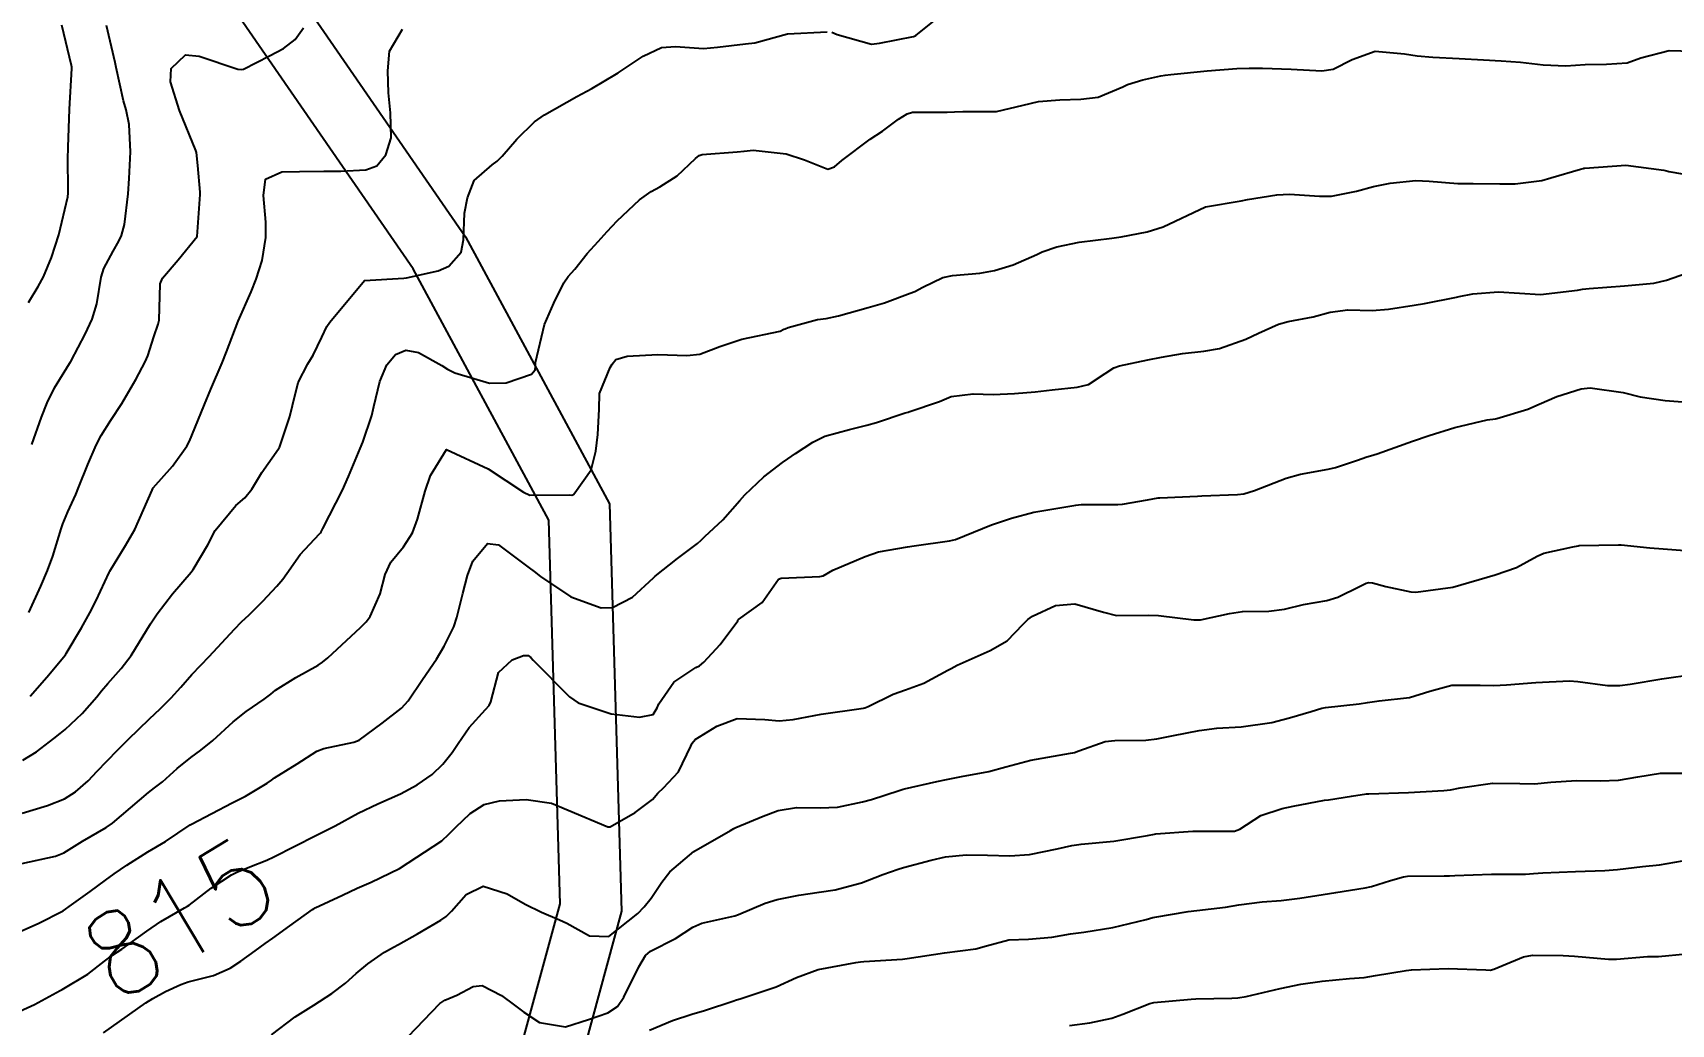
# Model space of a CAD drawing. Header units: metres. Extents: x 307586 to 320046, y 7427249 to 7434250.
# Drawn here: x 319139.2 to 319217.2, y 7427664.3 to 7427711.5 of the extents above; entities that cross this region are included whole.
import ezdxf
from ezdxf.enums import TextEntityAlignment as Align

# ---------------------------------------------------------------- set-up
doc = ezdxf.new("R2010")
doc.units = ezdxf.units.M
doc.header["$MEASUREMENT"] = 0
for name, color, linetype in [('Cotas', 45, 'Continuous'), ('Curvas de Nivel 1m', 11, 'Continuous'), ('Curvas de Nivel 5m', 15, 'Continuous'), ('Vias Secundárias', 230, 'Continuous')]:
    doc.layers.add(name, color=color, linetype=linetype)
doc.styles.add('Style-STANDARD', font='STANDARD.shx')

msp = doc.modelspace()

# ---------------------------------------------------------------- linework, layer by layer
at = {"layer": 'Curvas de Nivel 1m', "flags": 128}
for points, elevation in [([(319138.961, 7427698.66), (319139.435, 7427699.429), (319139.68, 7427699.893), (319140.067, 7427700.809), (319140.409, 7427701.886), (319140.833, 7427703.694), (319140.852, 7427703.883), (319140.845, 7427705.687), (319140.85, 7427705.883), (319140.861, 7427706.068), (319140.924, 7427707.882), (319141.035, 7427709.824), (319141.033, 7427709.881), (319141.02, 7427709.955), (319140.552, 7427711.889)], 807), ([(319138.976, 7427683.898), (319139.549, 7427685.139), (319139.875, 7427685.889), (319140.127, 7427686.573), (319140.529, 7427687.883), (319140.604, 7427688.114), (319140.841, 7427688.684), (319141.215, 7427689.51), (319141.364, 7427689.875), (319141.789, 7427690.951), (319142.186, 7427691.867), (319142.423, 7427692.329), (319142.895, 7427693.053), (319143.407, 7427693.852), (319144.073, 7427695.001), (319144.527, 7427695.836), (319144.645, 7427696.117), (319144.941, 7427697.03), (319145.143, 7427697.635), (319145.183, 7427697.828), (319145.241, 7427699.557), (319145.344, 7427699.826), (319146.103, 7427700.702), (319147.003, 7427701.81), (319147.142, 7427703.808), (319147.145, 7427703.929), (319147.037, 7427705.189), (319146.974, 7427705.811), (319146.945, 7427705.911), (319146.157, 7427707.819), (319145.726, 7427709.184), (319145.759, 7427709.823), (319146.453, 7427710.466), (319147.102, 7427710.399), (319148.943, 7427709.791), (319149.093, 7427709.771), (319149.208, 7427709.788), (319150.445, 7427710.427), (319151.108, 7427710.775), (319151.676, 7427711.193), (319152.069, 7427711.751)], 809), ([(319139.118, 7427691.898), (319139.592, 7427693.197), (319139.858, 7427693.89), (319140.2, 7427694.598), (319140.922, 7427695.764), (319140.967, 7427695.835), (319140.998, 7427695.879), (319141.664, 7427697.151), (319141.993, 7427697.87), (319142.224, 7427698.604), (319142.432, 7427699.865), (319142.552, 7427700.292), (319142.992, 7427701.114), (319143.272, 7427701.583), (319143.396, 7427701.854), (319143.541, 7427702.385), (319143.707, 7427703.85), (319143.756, 7427704.575), (319143.819, 7427705.848), (319143.766, 7427707.145), (319143.612, 7427707.852), (319143.496, 7427708.273), (319143.149, 7427709.859), (319143.097, 7427710.1), (319142.687, 7427711.864)], 808), ([(319177.225, 7427711.55), (319177.488, 7427711.445), (319179.116, 7427710.984), (319179.507, 7427711.026), (319181.122, 7427711.342), (319181.168, 7427711.354), (319181.233, 7427711.399), (319182.281, 7427712.239)], 811), ([(319138.697, 7427676.857), (319139.341, 7427677.256), (319140.174, 7427677.885), (319140.476, 7427678.121), (319140.717, 7427678.313), (319141.518, 7427679.079), (319142.216, 7427679.865), (319142.445, 7427680.155), (319142.743, 7427680.509), (319143.38, 7427681.224), (319143.85, 7427681.844), (319144.778, 7427683.348), (319144.967, 7427683.642), (319145.096, 7427683.827), (319145.824, 7427684.788), (319146.71, 7427685.811), (319146.754, 7427685.86), (319146.805, 7427685.932), (319147.502, 7427687.121), (319147.858, 7427687.795), (319148.845, 7427688.991), (319149.268, 7427689.357), (319149.599, 7427689.773), (319150.074, 7427690.558), (319150.882, 7427691.696), (319150.908, 7427691.734), (319150.921, 7427691.76), (319151.419, 7427693.234), (319151.549, 7427693.754), (319151.811, 7427694.854), (319152.269, 7427695.747), (319152.524, 7427696.149), (319152.942, 7427697.02), (319153.173, 7427697.514), (319153.315, 7427697.735), (319154.973, 7427699.71), (319156.84, 7427699.826), (319156.975, 7427699.846), (319158.476, 7427700.172), (319158.984, 7427700.393), (319159.578, 7427701.071), (319159.684, 7427701.653), (319159.74, 7427702.929), (319159.87, 7427703.652), (319160.202, 7427704.482), (319161.047, 7427705.221), (319161.291, 7427705.396), (319161.521, 7427705.635), (319162.234, 7427706.456), (319163.069, 7427707.269), (319163.54, 7427707.613), (319165.082, 7427708.482), (319165.801, 7427708.868), (319166.982, 7427709.571), (319167.049, 7427709.616), (319167.094, 7427709.642), (319168.249, 7427710.409), (319169.112, 7427710.821), (319169.786, 7427710.86), (319171.112, 7427710.764), (319171.785, 7427710.841), (319173.115, 7427710.991), (319173.563, 7427711.046), (319175.123, 7427711.47), (319177.016, 7427711.559)], 811), ([(319138.667, 7427674.326), (319139.872, 7427674.687), (319140.674, 7427675.012), (319141.212, 7427675.34), (319141.805, 7427675.869), (319142.233, 7427676.322), (319142.697, 7427676.805), (319143.219, 7427677.339), (319143.712, 7427677.845), (319144.723, 7427678.829), (319145.245, 7427679.307), (319145.759, 7427679.82), (319146.222, 7427680.334), (319146.75, 7427680.928), (319147.18, 7427681.381), (319147.578, 7427681.798), (319148.776, 7427683.095), (319149.117, 7427683.439), (319149.473, 7427683.773), (319150.123, 7427684.433), (319150.797, 7427685.149), (319151.085, 7427685.473), (319151.276, 7427685.755), (319151.914, 7427686.652), (319152.831, 7427687.637), (319152.881, 7427687.691), (319152.906, 7427687.739), (319152.988, 7427687.891), (319153.916, 7427689.724), (319154.211, 7427690.371), (319154.762, 7427691.712), (319154.886, 7427692.01), (319155.319, 7427693.285), (319155.42, 7427693.705), (319155.709, 7427694.908), (319156.035, 7427695.699), (319156.441, 7427696.192), (319156.94, 7427696.387), (319157.543, 7427696.285), (319158.648, 7427695.664), (319158.93, 7427695.487), (319159.273, 7427695.311), (319160.921, 7427694.818), (319161.718, 7427694.835), (319162.927, 7427695.255), (319163.094, 7427695.454), (319163.115, 7427695.617), (319163.121, 7427695.804), (319163.549, 7427697.611), (319163.992, 7427698.633), (319164.466, 7427699.598), (319164.669, 7427699.903), (319164.983, 7427700.257), (319165.585, 7427700.993), (319166.099, 7427701.579), (319166.529, 7427702.053), (319167.013, 7427702.56), (319168.065, 7427703.554), (319168.623, 7427703.952), (319169.032, 7427704.171), (319169.865, 7427704.707), (319170.73, 7427705.523), (319170.908, 7427705.668), (319171.055, 7427705.713), (319172.717, 7427705.843), (319173.057, 7427705.886), (319173.483, 7427705.92), (319175.056, 7427705.755), (319175.922, 7427705.461), (319177.047, 7427705.025), (319177.362, 7427705.131), (319177.704, 7427705.44), (319179.063, 7427706.45), (319179.646, 7427706.835), (319180.399, 7427707.407), (319180.815, 7427707.663), (319181.076, 7427707.74), (319182.726, 7427707.734), (319183.077, 7427707.753), (319183.468, 7427707.765), (319185.077, 7427707.769), (319186.341, 7427708.077), (319187.082, 7427708.246), (319188.093, 7427708.325), (319189.084, 7427708.364), (319189.918, 7427708.458), (319191.09, 7427708.945), (319191.315, 7427709.054), (319192.038, 7427709.271), (319192.9, 7427709.467), (319193.105, 7427709.499), (319193.376, 7427709.526), (319195.108, 7427709.707), (319196.514, 7427709.811), (319197.109, 7427709.833), (319197.742, 7427709.833), (319199.109, 7427709.785), (319200.566, 7427709.708), (319201.109, 7427709.794), (319202.013, 7427710.252), (319203.118, 7427710.648), (319204.515, 7427710.517), (319205.116, 7427710.417), (319205.865, 7427710.353), (319207.115, 7427710.292), (319208.269, 7427710.227), (319209.114, 7427710.183), (319210.041, 7427710.123), (319211.112, 7427709.991), (319212.193, 7427709.949), (319213.113, 7427710.005), (319214.126, 7427710.017), (319215.114, 7427710.093), (319215.773, 7427710.327), (319217.12, 7427710.684), (319218.805, 7427710.63)], 812), ([(319138.643, 7427671.921), (319140.259, 7427672.271), (319140.649, 7427672.439), (319141.534, 7427672.991), (319142.661, 7427673.648), (319142.962, 7427673.856), (319144.678, 7427675.308), (319144.976, 7427675.531), (319145.348, 7427675.823), (319146.054, 7427676.454), (319146.7, 7427676.976), (319147.18, 7427677.329), (319147.744, 7427677.795), (319148.722, 7427678.68), (319149.327, 7427679.174), (319150.192, 7427679.765), (319150.502, 7427679.997), (319150.739, 7427680.181), (319151.705, 7427680.794), (319152.757, 7427681.378), (319152.975, 7427681.521), (319153.23, 7427681.733), (319154.778, 7427683.176), (319155.045, 7427683.443), (319155.241, 7427683.705), (319155.719, 7427684.775), (319155.96, 7427685.698), (319156.218, 7427686.29), (319156.823, 7427687.019), (319157.252, 7427687.684), (319157.502, 7427688.342), (319157.859, 7427689.675), (319158.11, 7427690.426), (319158.883, 7427691.66), (319160.869, 7427690.738), (319162.538, 7427689.623), (319162.852, 7427689.484), (319164.752, 7427689.491), (319164.852, 7427689.49), (319164.925, 7427689.516), (319164.995, 7427689.589), (319165.765, 7427690.685), (319165.988, 7427691.579), (319166.088, 7427692.381), (319166.142, 7427693.578), (319166.168, 7427694.323), (319166.68, 7427695.573), (319166.773, 7427695.733), (319166.937, 7427695.953), (319167.483, 7427696.107), (319168.939, 7427696.187), (319170.322, 7427696.144), (319170.94, 7427696.206), (319171.893, 7427696.561), (319172.947, 7427696.912), (319174.777, 7427697.299), (319174.952, 7427697.39), (319175.005, 7427697.417), (319175.148, 7427697.468), (319176.556, 7427697.855), (319176.958, 7427697.91), (319177.548, 7427698.031), (319178.963, 7427698.429), (319179.734, 7427698.644), (319180.97, 7427699.103), (319181.178, 7427699.191), (319181.567, 7427699.394), (319182.515, 7427699.85), (319182.981, 7427699.952), (319184.283, 7427700.061), (319184.986, 7427700.19), (319185.863, 7427700.468), (319186.997, 7427700.957), (319187.251, 7427701.074), (319187.943, 7427701.316), (319189.005, 7427701.544), (319190.561, 7427701.73), (319191.008, 7427701.788), (319192.251, 7427702.028), (319193.013, 7427702.278), (319195.023, 7427703.23), (319196.723, 7427703.518), (319197.028, 7427703.568), (319198.43, 7427703.791), (319199.033, 7427703.834), (319200.465, 7427703.732), (319201.032, 7427703.735), (319202.215, 7427703.968), (319203.039, 7427704.192), (319203.818, 7427704.351), (319205.044, 7427704.483), (319205.691, 7427704.456), (319207.042, 7427704.33), (319207.783, 7427704.338), (319209.042, 7427704.328), (319209.777, 7427704.318), (319211.045, 7427704.484), (319211.482, 7427704.6), (319212.896, 7427705.022), (319213.017, 7427705.056), (319213.053, 7427705.061), (319213.105, 7427705.071), (319215.055, 7427705.205), (319216.867, 7427704.972), (319217.052, 7427704.929), (319217.104, 7427704.917), (319219.048, 7427704.582)], 813), ([(319138.601, 7427668.699), (319139.423, 7427669.074), (319140.611, 7427669.666), (319140.737, 7427669.753), (319140.898, 7427669.877), (319141.904, 7427670.587), (319142.632, 7427671.137), (319143.054, 7427671.437), (319143.654, 7427671.845), (319144.649, 7427672.476), (319145.492, 7427672.984), (319146.663, 7427673.771), (319146.727, 7427673.809), (319148.673, 7427674.818), (319149.306, 7427675.144), (319150.338, 7427675.763), (319150.539, 7427675.907), (319150.687, 7427676.012), (319151.762, 7427676.684), (319152.706, 7427677.285), (319153.028, 7427677.415), (319154.462, 7427677.714), (319154.714, 7427677.805), (319155.809, 7427678.612), (319156.729, 7427679.329), (319157.048, 7427679.685), (319157.73, 7427680.693), (319158.396, 7427681.666), (319158.769, 7427682.279), (319159.223, 7427683.211), (319159.369, 7427683.654), (319159.653, 7427684.798), (319159.874, 7427685.649), (319160.132, 7427686.335), (319160.828, 7427687.185), (319161.353, 7427687.11), (319162.817, 7427686.014), (319163.047, 7427685.848), (319163.355, 7427685.612), (319164.799, 7427684.635), (319166.252, 7427684.114), (319166.791, 7427684.136), (319167.732, 7427684.623), (319168.73, 7427685.541), (319168.814, 7427685.623), (319169.886, 7427686.465), (319170.829, 7427687.175), (319171.006, 7427687.344), (319171.185, 7427687.516), (319172.04, 7427688.309), (319172.85, 7427689.229), (319173.095, 7427689.496), (319173.999, 7427690.35), (319174.876, 7427691.04), (319175.132, 7427691.214), (319175.504, 7427691.464), (319176.33, 7427692.014), (319176.891, 7427692.29), (319178.079, 7427692.617), (319178.897, 7427692.821), (319179.362, 7427692.951), (319180.729, 7427693.402), (319180.86, 7427693.444), (319180.904, 7427693.458), (319182.355, 7427693.941), (319182.915, 7427694.183), (319183.964, 7427694.318), (319184.917, 7427694.287), (319185.924, 7427694.334), (319186.919, 7427694.414), (319187.731, 7427694.508), (319188.923, 7427694.63), (319189.463, 7427694.757), (319190.257, 7427695.287), (319190.666, 7427695.552), (319190.937, 7427695.644), (319192.281, 7427695.925), (319192.941, 7427696.062), (319193.932, 7427696.235), (319194.944, 7427696.342), (319195.701, 7427696.467), (319196.95, 7427696.923), (319197.553, 7427697.201), (319198.509, 7427697.637), (319198.962, 7427697.766), (319200.155, 7427697.978), (319200.969, 7427698.2), (319201.81, 7427698.312), (319202.97, 7427698.281), (319203.749, 7427698.35), (319204.974, 7427698.538), (319205.466, 7427698.614), (319206.98, 7427698.923), (319207.118, 7427698.95), (319207.764, 7427699.078), (319208.984, 7427699.181), (319210.983, 7427699.04), (319212.746, 7427699.261), (319212.986, 7427699.295), (319213.302, 7427699.331), (319214.988, 7427699.463), (319216.384, 7427699.582), (319216.99, 7427699.728), (319218.203, 7427700.16)], 814), ([(319142.543, 7427663.86), (319144.557, 7427665.28), (319144.888, 7427665.499), (319145.485, 7427665.821), (319146.22, 7427666.162), (319146.57, 7427666.286), (319147.776, 7427666.591), (319148.58, 7427666.939), (319149.086, 7427667.275), (319149.769, 7427667.768), (319150.243, 7427668.117), (319150.599, 7427668.376), (319151.407, 7427668.95), (319152.496, 7427669.741), (319152.569, 7427669.785), (319152.614, 7427669.809), (319153.919, 7427670.425), (319154.628, 7427670.749), (319155.293, 7427671.044), (319156.643, 7427671.69), (319158.656, 7427673.006), (319158.995, 7427673.321), (319159.315, 7427673.653), (319160.011, 7427674.305), (319160.674, 7427674.733), (319161.401, 7427674.907), (319162.676, 7427674.976), (319163.877, 7427674.798), (319164.676, 7427674.465), (319166.568, 7427673.668), (319166.665, 7427673.681), (319167.868, 7427674.359), (319168.684, 7427674.972), (319168.948, 7427675.278), (319169.207, 7427675.535), (319169.935, 7427676.293), (319170.518, 7427677.522), (319170.575, 7427677.661), (319170.716, 7427677.83), (319171.757, 7427678.475), (319172.726, 7427678.843), (319174.033, 7427678.788), (319174.725, 7427678.726), (319175.397, 7427678.793), (319176.729, 7427679.041), (319178.629, 7427679.318), (319178.732, 7427679.332), (319178.8, 7427679.351), (319178.955, 7427679.418), (319180.151, 7427679.997), (319180.745, 7427680.198), (319181.616, 7427680.526), (319182.759, 7427681.138), (319182.914, 7427681.224), (319183.201, 7427681.373), (319184.77, 7427682.086), (319185.575, 7427682.542), (319186.348, 7427683.334), (319186.562, 7427683.557), (319186.789, 7427683.723), (319187.884, 7427684.226), (319188.798, 7427684.307), (319190.171, 7427683.908), (319190.79, 7427683.753), (319192.294, 7427683.761), (319192.79, 7427683.755), (319194.479, 7427683.543), (319194.788, 7427683.543), (319196.168, 7427683.84), (319196.794, 7427683.931), (319198.039, 7427683.947), (319198.796, 7427684.054), (319199.695, 7427684.276), (319200.803, 7427684.469), (319201.334, 7427684.626), (319202.401, 7427685.144), (319202.675, 7427685.281), (319202.815, 7427685.321), (319202.985, 7427685.308), (319203.615, 7427685.128), (319204.809, 7427684.879), (319205.05, 7427684.867), (319206.813, 7427685.09), (319208.819, 7427685.683), (319209.836, 7427686.037), (319210.828, 7427686.573), (319211.151, 7427686.715), (319212.528, 7427687.023), (319212.785, 7427687.07), (319212.834, 7427687.077), (319214.707, 7427687.12), (319214.835, 7427687.114), (319216.2, 7427686.976), (319216.832, 7427686.919), (319218.667, 7427686.779)], 816), ([(319150.543, 7427663.76), (319151.675, 7427664.626), (319152.557, 7427665.182), (319153.413, 7427665.727), (319154.063, 7427666.225), (319154.577, 7427666.682), (319155.136, 7427667.153), (319155.921, 7427667.697), (319156.35, 7427667.938), (319156.597, 7427668.067), (319157.499, 7427668.573), (319158.609, 7427669.224), (319158.868, 7427669.4), (319159.116, 7427669.655), (319159.82, 7427670.453), (319160.631, 7427670.842), (319161.772, 7427670.482), (319162.618, 7427669.982), (319163.405, 7427669.608), (319164.257, 7427669.243), (319164.608, 7427669.076), (319165.696, 7427668.485), (319166.602, 7427668.446), (319167.99, 7427669.549), (319168.297, 7427669.865), (319168.624, 7427670.279), (319169.127, 7427671.043), (319169.515, 7427671.531), (319170.653, 7427672.501), (319172.403, 7427673.503), (319172.569, 7427673.596), (319172.665, 7427673.651), (319173.967, 7427674.188), (319174.678, 7427674.45), (319175.541, 7427674.601), (319176.68, 7427674.586), (319177.499, 7427674.619), (319178.685, 7427674.865), (319179.117, 7427674.985), (319180.434, 7427675.403), (319180.628, 7427675.466), (319180.694, 7427675.485), (319182.24, 7427675.842), (319182.698, 7427675.935), (319183.4, 7427676.07), (319184.703, 7427676.319), (319185.52, 7427676.527), (319186.708, 7427676.852), (319188.598, 7427677.188), (319188.712, 7427677.205), (319188.788, 7427677.223), (319188.996, 7427677.297), (319190.254, 7427677.749), (319190.718, 7427677.795), (319192.183, 7427677.801), (319192.719, 7427677.866), (319193.499, 7427678.026), (319194.723, 7427678.269), (319195.57, 7427678.376), (319196.725, 7427678.439), (319198.19, 7427678.65), (319198.729, 7427678.787), (319199.036, 7427678.871), (319200.07, 7427679.167), (319200.573, 7427679.334), (319200.745, 7427679.368), (319202.35, 7427679.541), (319202.748, 7427679.605), (319203.298, 7427679.681), (319204.75, 7427679.832), (319205.714, 7427680.14), (319206.756, 7427680.421), (319208.11, 7427680.423), (319208.756, 7427680.404), (319209.363, 7427680.448), (319210.758, 7427680.552), (319212.365, 7427680.63), (319212.759, 7427680.607), (319214.175, 7427680.414), (319214.757, 7427680.414), (319215.261, 7427680.481), (319216.761, 7427680.735), (319218.332, 7427680.946)], 817), ([(319157.047, 7427663.682), (319158.559, 7427665.258), (319158.8, 7427665.418), (319159.368, 7427665.652), (319160.149, 7427666.064), (319160.57, 7427666.114), (319161.493, 7427665.631), (319162.116, 7427665.182), (319162.555, 7427664.844), (319163.301, 7427664.353), (319164.548, 7427664.143), (319165.634, 7427664.498), (319166.561, 7427664.803), (319167.021, 7427665.109), (319167.325, 7427665.559), (319168.039, 7427667), (319168.358, 7427667.544), (319168.595, 7427667.746), (319169.779, 7427668.35), (319170.607, 7427668.889), (319171.036, 7427669.089), (319172.612, 7427669.434), (319172.791, 7427669.497), (319174.059, 7427670.041), (319174.624, 7427670.207), (319175.662, 7427670.425), (319176.63, 7427670.566), (319177.394, 7427670.676), (319178.637, 7427671.002), (319178.936, 7427671.12), (319179.661, 7427671.41), (319180.386, 7427671.662), (319180.646, 7427671.734), (319181.956, 7427672.081), (319182.652, 7427672.247), (319183.627, 7427672.34), (319184.653, 7427672.328), (319185.704, 7427672.288), (319186.653, 7427672.351), (319187.972, 7427672.626), (319188.658, 7427672.778), (319189.111, 7427672.843), (319190.66, 7427672.991), (319192.268, 7427673.264), (319192.593, 7427673.332), (319192.664, 7427673.344), (319194.428, 7427673.472), (319194.667, 7427673.475), (319196.406, 7427673.474), (319196.668, 7427673.564), (319197.66, 7427674.213), (319198.683, 7427674.543), (319199.199, 7427674.661), (319200.69, 7427674.942), (319200.881, 7427674.967), (319201.989, 7427675.141), (319202.694, 7427675.242), (319202.815, 7427675.25), (319204.695, 7427675.308), (319206.387, 7427675.402), (319206.696, 7427675.442), (319207.152, 7427675.538), (319208.7, 7427675.756), (319210.005, 7427675.742), (319210.7, 7427675.73), (319211.479, 7427675.807), (319212.702, 7427675.89), (319213.832, 7427675.868), (319214.702, 7427675.895), (319215.619, 7427676.066), (319216.706, 7427676.239), (319217.988, 7427676.233)], 818), ([(319168.55, 7427663.986), (319169.644, 7427664.442), (319170.561, 7427664.744), (319171.161, 7427664.914), (319172.571, 7427665.384), (319172.647, 7427665.414), (319172.909, 7427665.487), (319174.579, 7427666.046), (319175.551, 7427666.492), (319176.587, 7427666.882), (319178.378, 7427667.21), (319178.591, 7427667.234), (319178.758, 7427667.251), (319180.593, 7427667.369), (319180.815, 7427667.397), (319182.596, 7427667.666), (319184.09, 7427667.863), (319184.599, 7427668.007), (319185.659, 7427668.283), (319186.603, 7427668.32), (319187.711, 7427668.421), (319188.606, 7427668.569), (319189.24, 7427668.661), (319190.609, 7427668.875), (319192.208, 7427669.256), (319192.52, 7427669.346), (319192.615, 7427669.368), (319194.21, 7427669.644), (319194.62, 7427669.689), (319195.985, 7427669.854), (319196.624, 7427669.964), (319197.726, 7427670.094), (319198.628, 7427670.168), (319199.52, 7427670.281), (319200.632, 7427670.449), (319201.237, 7427670.548), (319202.637, 7427670.76), (319202.936, 7427670.831), (319203.84, 7427671.118), (319204.459, 7427671.298), (319204.645, 7427671.319), (319206.404, 7427671.334), (319206.645, 7427671.337), (319206.912, 7427671.353), (319208.646, 7427671.412), (319210.264, 7427671.427), (319210.647, 7427671.448), (319211.1, 7427671.486), (319212.648, 7427671.545), (319214.046, 7427671.599), (319214.65, 7427671.649), (319215.847, 7427671.782), (319216.652, 7427671.869), (319217.747, 7427672.047)], 819)]:
    msp.add_lwpolyline(points, dxfattribs=dict(at, elevation=elevation))
at = {"layer": 'Curvas de Nivel 5m', "flags": 128}
for points, elevation in [([(319139.049, 7427679.897), (319139.833, 7427680.803), (319140.728, 7427681.88), (319140.744, 7427681.899), (319140.763, 7427681.935), (319141.486, 7427683.162), (319141.891, 7427683.869), (319142.194, 7427684.461), (319142.802, 7427685.791), (319142.839, 7427685.859), (319143.58, 7427687.09), (319144.03, 7427687.842), (319144.852, 7427689.714), (319144.884, 7427689.798), (319144.908, 7427689.829), (319145.827, 7427690.862), (319146.515, 7427691.814), (319146.639, 7427692.059), (319146.892, 7427692.672), (319147.349, 7427693.803), (319147.651, 7427694.539), (319148.194, 7427695.791), (319148.406, 7427696.313), (319148.953, 7427697.78), (319149.571, 7427699.17), (319149.808, 7427699.772), (319150.094, 7427700.662), (319150.273, 7427701.767), (319150.278, 7427702.5), (319150.159, 7427703.769), (319150.258, 7427704.54), (319151.034, 7427704.896), (319151.875, 7427704.911), (319153.041, 7427704.919), (319153.837, 7427704.932), (319155.042, 7427704.993), (319155.563, 7427705.187), (319155.99, 7427705.701), (319156.241, 7427706.518), (319156.206, 7427707.699), (319156.122, 7427708.66), (319156.079, 7427709.7), (319156.159, 7427710.648), (319156.785, 7427711.693)], 810), ([(319138.553, 7427664.895), (319139.246, 7427665.204), (319140.482, 7427665.881), (319140.537, 7427665.907), (319140.564, 7427665.922), (319141.789, 7427666.654), (319142.584, 7427667.265), (319142.92, 7427667.523), (319143.407, 7427667.848), (319144.602, 7427668.696), (319145.264, 7427669.166), (319146.403, 7427669.812), (319146.537, 7427669.888), (319146.615, 7427669.938), (319147.674, 7427670.748), (319148.637, 7427671.384), (319148.896, 7427671.52), (319149.509, 7427671.771), (319150.315, 7427672.094), (319150.648, 7427672.246), (319151.65, 7427672.753), (319152.658, 7427673.257), (319153.569, 7427673.726), (319154.669, 7427674.324), (319155.599, 7427674.776), (319156.679, 7427675.254), (319157.479, 7427675.678), (319158.187, 7427676.171), (319158.698, 7427676.659), (319159.144, 7427677.218), (319159.439, 7427677.653), (319159.96, 7427678.408), (319160.729, 7427679.273), (319160.91, 7427679.46), (319160.99, 7427679.637), (319161.356, 7427681.032), (319162.003, 7427681.628), (319162.55, 7427681.837), (319162.765, 7427681.838), (319162.888, 7427681.742), (319163.003, 7427681.616), (319164.737, 7427679.878), (319165.145, 7427679.586), (319166.728, 7427679.056), (319168.077, 7427678.9), (319168.728, 7427679.027), (319168.917, 7427679.352), (319168.997, 7427679.537), (319169.706, 7427680.573), (319170.759, 7427681.263), (319170.928, 7427681.351), (319171.139, 7427681.516), (319171.913, 7427682.367), (319172.748, 7427683.5), (319172.759, 7427683.525), (319172.784, 7427683.549), (319173.908, 7427684.372), (319174.691, 7427685.472), (319174.814, 7427685.531), (319176.666, 7427685.599), (319176.815, 7427685.636), (319177.278, 7427685.903), (319178.824, 7427686.56), (319179.457, 7427686.783), (319180.829, 7427687.027), (319181.158, 7427687.068), (319182.832, 7427687.306), (319183.125, 7427687.376), (319184.84, 7427688.063), (319185.792, 7427688.392), (319186.846, 7427688.665), (319188.479, 7427688.936), (319188.85, 7427689.006), (319189.113, 7427689.034), (319190.85, 7427689.032), (319191.078, 7427689.051), (319192.267, 7427689.266), (319192.767, 7427689.348), (319192.854, 7427689.357), (319194.649, 7427689.44), (319194.856, 7427689.452), (319196.557, 7427689.513), (319196.858, 7427689.547), (319197.37, 7427689.711), (319198.874, 7427690.297), (319199.56, 7427690.489), (319200.879, 7427690.726), (319201.228, 7427690.808), (319202.267, 7427691.146), (319202.711, 7427691.315), (319202.885, 7427691.361), (319203.201, 7427691.45), (319204.892, 7427692.058), (319205.677, 7427692.321), (319206.899, 7427692.711), (319208.446, 7427693.067), (319208.838, 7427693.127), (319208.904, 7427693.14), (319210.381, 7427693.576), (319210.915, 7427693.815), (319211.763, 7427694.189), (319212.926, 7427694.549), (319213.349, 7427694.592), (319214.924, 7427694.37), (319215.735, 7427694.168), (319216.918, 7427694.002), (319217.951, 7427693.921)], 815), ([(319188.556, 7427664.204), (319189.517, 7427664.332), (319190.562, 7427664.553), (319191.097, 7427664.74), (319192.377, 7427665.253), (319192.573, 7427665.301), (319194.343, 7427665.465), (319194.575, 7427665.478), (319196.28, 7427665.509), (319196.576, 7427665.527), (319196.964, 7427665.591), (319198.581, 7427665.97), (319199.572, 7427666.181), (319200.585, 7427666.322), (319201.887, 7427666.441), (319202.587, 7427666.502), (319203.129, 7427666.583), (319204.59, 7427666.833), (319204.834, 7427666.864), (319206.591, 7427666.916), (319208.379, 7427666.852), (319208.591, 7427666.849), (319208.763, 7427666.887), (319209.151, 7427667.054), (319210.169, 7427667.475), (319210.601, 7427667.558), (319212.069, 7427667.55), (319212.6, 7427667.508), (319214.23, 7427667.362), (319214.599, 7427667.371), (319216.079, 7427667.497), (319216.601, 7427667.499), (319217.929, 7427667.625)], 820)]:
    msp.add_lwpolyline(points, dxfattribs=dict(at, elevation=elevation))
at = {"layer": 'Vias Secundárias'}
for points in [[(319144.724, 7427723.644), (319159.778, 7427701.802), (319166.644, 7427689.064), (319167.214, 7427669.653), (319162.714, 7427653.109), (319157.069, 7427628.311), (319155.352, 7427616.716)], [(319144.724, 7427723.644), (319159.778, 7427701.802), (319166.644, 7427689.064), (319167.214, 7427669.653), (319162.714, 7427653.109), (319157.069, 7427628.311), (319155.352, 7427616.716)], [(319152.407, 7427616.749), (319154.198, 7427628.849), (319159.882, 7427653.816), (319164.284, 7427670), (319163.748, 7427688.288), (319157.285, 7427700.277), (319142.308, 7427722.006)], [(319152.407, 7427616.749), (319154.198, 7427628.849), (319159.882, 7427653.816), (319164.284, 7427670), (319163.748, 7427688.288), (319157.285, 7427700.277), (319142.308, 7427722.006)]]:
    msp.add_lwpolyline(points, dxfattribs=at)

# ---------------------------------------------------------------- texts
at = {"layer": 'Cotas', "style": 'Style-STANDARD'}
msp.add_text('815', height=4, rotation=30.90614, dxfattribs=at).set_placement((319146.145, 7427669.331, 815), align=Align.MIDDLE_CENTER)

doc.saveas('drawing.dxf')
